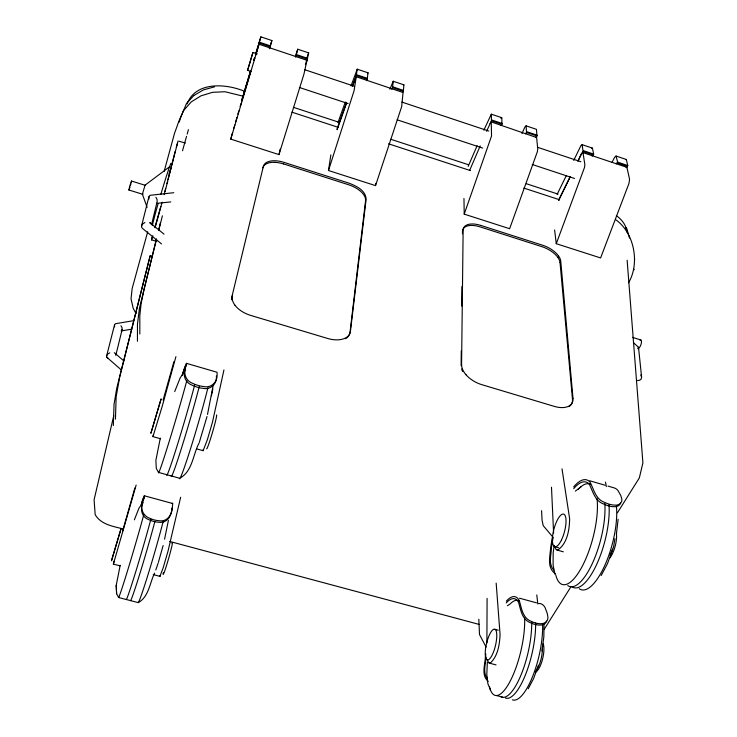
<?xml version="1.0" encoding="UTF-8"?>
<svg xmlns="http://www.w3.org/2000/svg" width="737" height="737" viewBox="0 0 737 737"><rect width="100%" height="100%" fill="white"/><g stroke="black" fill="none" stroke-linecap="round" stroke-linejoin="round"><path stroke-width="1.11" d="M137.451 341.24L137.469 324.169L139.468 308.167L156.299 239.276M486.89 642.996L487.093 598.38M542.533 645.962C542.478 655.009 540.801 664.396 535.366 671.858M461.113 365.718L461.27 350.803M461.731 306.067L461.924 286.564M462.468 233.795L462.486 231.501A18.803 9.627 24.7 0 1 466.42 226.314A18.978 9.719 24.7 0 1 472.389 225.439A18.803 9.627 24.7 0 1 480.063 226.867L541.981 246.692A18.692 9.443 26.2 0 1 552.879 252.395A18.867 9.544 26.2 0 1 557.872 257.443M461.574 364.797L463.14 230.073A18.821 9.673 24.8 0 1 467.083 224.859A18.996 9.765 24.8 0 1 473.062 223.974A18.821 9.673 24.8 0 1 480.681 225.411M543.998 624.58L543.851 636.869L541.935 650.928M115.451 419.169L116.151 396.801L119.68 377.022L150.155 255.767L152.264 256.412M113.323 425.599L114.042 404.327L116.732 388.307L150.155 255.767M478.82 619.2L479.511 634.539L486.052 646.994M487.36 662.13L486.816 674.162L487.876 683.743L490.474 689.887M628.55 282.787C640.029 263.505 634.428 232.689 615.579 219.598M634.096 269.788L634.133 269.189M634.612 259.664L634.649 259.037M403.176 91.489A13.082 1.492 -72 0 0 403.305 91.268L403.922 84.856L393.199 81.254L389.882 89.232M207.502 414.415L213.076 385.921M159.892 575.505L159.92 576.362L163.236 567.564L167.99 551.23L180.648 497.272M392.554 87.703L393.199 81.254M551.423 547.748C551.267 555.072 548.088 563.916 553.773 570.042M330.867 154.862L328.481 170.514L375.52 185.623L375.732 183.366M120.02 565.85L113.369 564.1L114.088 561.189M203.163 449.506L203.117 450.694L207.364 439.74L212.459 422.218L223.947 369.956M614.934 538.719L613.589 546.891L610.07 555.228M486.052 656.851C485.794 664.028 482.376 672.466 487.479 678.749M142.904 194.356L128.837 189.98L129.887 185.604L131.536 181.035L145.594 185.429M616.436 533.892L618.131 519.272M365.57 200.593L350.038 332.249A21.944 13.082 21.8 0 1 347.219 337.482A22.156 13.202 21.8 0 1 345.45 338.725M131.536 181.035L131.26 182.536M357.224 69.186L356.312 75.506L367.155 79.135L368.039 72.816L357.224 69.186L351.042 85.897M554.206 545.417L553.174 552.879L553.1 565.012L554.897 574.28M216.411 375.953C217.222 383.737 210.662 390.223 202.822 388.307A20.516 12.815 17.6 0 1 192.357 385.285C184.609 382.623 182.279 373.963 185.696 367.026A56.178 1.281 -73.5 0 0 185.18 366.805A55.634 1.271 -73.5 0 0 182.196 375.244M160.592 438.755L152.955 436.617L153.48 434.443M255.389 54.907L260.87 36.85L271.898 40.553L269.733 48.246M171.822 508.06C171.979 515.651 166.921 523.804 158.381 522.22A18.886 13.377 15.9 0 1 148.708 519.613C139.45 516.259 140.675 505.536 143.991 498.286A54.685 1.124 -73.6 0 0 144.212 495.835A54.151 1.105 -73.6 0 0 141.983 501.961M154.613 573.091C149.749 582.838 148.837 596.887 138.261 602.617L118.675 597.541L116.612 593.755L116.206 585.344L120.205 565.261M160.307 438.156L155.885 460.312L156.281 468.354L158.483 472.389L179.377 478.166A54.722 2.294 -73.6 0 0 190.478 448.907A54.722 2.294 -73.6 0 0 207.898 387.837M633.378 342.65L638.509 347.247L641.595 377.068L641.199 379.021L639.698 380.274L637.505 380.495M164.563 539.217L168.423 520.35M211.39 395.833L212.846 388.915M307.301 59.172L308.683 52.898L297.739 49.222L295.353 56.307M232.606 132.586L230.745 139.109L278.982 154.604L280.18 149.095M152.006 237.314L151.527 239.884L156.741 241.34M295.666 57.2L297.739 49.222M113.756 415.696L94.087 499.787L95.184 514.629C100.895 524.606 113.083 526.255 123.153 528.973M151.546 224.776L157.128 201.68L157.082 199.524L155.94 197.286M278.982 154.604L303.948 74.105L306.988 60.287L259.019 44.238L230.745 139.109M115.792 355.363L122.112 329.651L122.038 327.753L120.96 325.736M156.603 239.037L144.166 288.84L141.108 303.708L139.809 315.832L139.827 333.999M158.805 230.184L162.398 215.794M178.078 140.951L166.977 183.55M158.529 230.386L160.473 222.611M207.014 416.543L199.331 442.292M161.569 243.929L143.162 228.986L141.762 227.604L141.605 225.734L148.902 196.834L149.952 195.323L173.775 192.707M175.157 151.509L168.045 179.506M260.87 36.859L259.083 43.105M121.494 370.057L106.856 357.307L106.681 355.722L114.502 324.989L115.442 323.709L133.517 320.696M163.135 545.546L158.372 562.331M638.085 348.841L638.509 347.247M142.748 503.316C139.929 509.064 143.531 515.854 149.206 518.074A18.904 13.367 15.9 0 0 158.888 520.691C167.714 522.34 172.55 513.735 172.44 506.043A54.492 2.266 -73.8 0 0 172.172 503.463M165.014 191.436L167.714 181.32M164.139 194.679L165.678 188.432M179.312 122.001L180.187 118.758M162.112 202.214L155.074 227.807M147.695 231.759L132.163 288.508L131.039 298.734L133.176 308.25L136.041 313.612M164.148 171.463L174.466 133.489L178.925 121.117L183.458 110.734L191.261 101.899L200.952 95.847L212.597 92.318L224.969 91.738L243.099 96.169M160.813 206.461L154.945 227.263M176.327 147.289L177.488 143.061M175.922 356.644L162.232 406.225L152.955 436.617M182.527 150.716L186.553 136.317M187.17 134.106L188.414 129.675M136.142 485.084L113.369 564.1M130.486 185.411L130.91 183.872M163.107 400.08L173.932 361.627M250.81 71.406L247.577 70.337L252.929 52.447L257.259 53.893M252.929 52.447L247.577 70.337M122.664 530.935L134.862 487.986M243.247 95.073L241.708 100.444L250.543 71.268M233.85 128.238L234.781 124.977M235.72 121.716L236.955 117.367M237.885 114.106L238.825 110.845M152.826 235.693L151.527 239.884M243.551 94.004L250.451 71.194M253.74 60.333L254.403 58.159M253.814 60.462L254.468 58.297M255.453 55.054L258.392 45.326M240.151 106.46L241.146 103.162M241.81 100.969L250.792 71.332M254.118 60.36L254.781 58.168M255.776 54.87L259.009 44.257M258.475 45.058L259.055 43.188M269.309 48.789L271.898 40.553M328.481 170.514L354.064 90.78L356.22 76.759L403.056 92.494L401.674 106.616L375.52 185.623M129.565 188.331L130.016 186.958M158.087 563.271L155.811 569.931M306.187 60.029L307.265 56.758M307.753 55.266L308.13 54.133M305.404 64.672L307.209 59.402M270.221 46.763L259.12 42.976M306.279 62.083L306.988 60.287M491.238 121.918L536.61 137.524L537.761 148.994L537.347 151.748L509.636 228.719L464.218 214.126L491.542 135.986L491.238 121.918L490.05 123.512M337.997 122.535L345.285 102.056M336.993 129.178L346.556 102.388M352.286 86.321L356.174 75.782M337.095 129.712L346.62 103.042M352.719 85.971L356.174 76.759M180.399 118.15L186.525 103.429L193.767 95.644M538.415 665.281L533.671 678.372L528.217 688.8M612.751 549.24L607.472 563.648L601.171 575.569M582.801 152.559L626.911 167.308L629.582 179.294L629.002 183.347L600.609 257.941L556.269 243.698L584.515 167.437L584.865 164.683L583.133 153.582C581.401 150.081 578.821 161.385 577.845 161.274M199.027 443.13C192.983 454.361 192.541 471.192 180.206 477.926M134.355 519.852L138.971 508.18L143.273 502.127M174.697 391.614L180.206 377.805L185.613 370.011M366.455 80.6L367.017 79.412M142.702 193.573L142.398 194.236L147.114 207.327M391.734 89.334L392.434 87.924A13.1 1.382 -72 0 0 392.581 87.611L403.332 91.25M308.379 53.469L308.656 52.889M468.161 166.396L477.134 145.686M483.868 130.154L491.321 114.18L501.823 117.708L501.961 124.323M469.626 170.431L480.183 145.963M486.586 131.26L491.33 121.015A12.98 2.34 -71.2 0 0 491.487 120.84L491.321 114.18M129.196 189.372L128.837 189.98M187.134 103.926C195.443 81.236 226.112 83.567 244.325 91.231M521.962 133.526L524.67 127.565A3.206 0.654 -71 0 1 525.223 126.571L526.061 125.843L536.481 129.344L536.923 135.967L526.55 132.494L526.061 125.843M402.66 92.447L403.176 91.517M367.459 73.654L368.039 72.816M557.154 194.338L566.191 175.83M573.718 160.408L580.59 146.313A3.178 0.783 -70.4 0 1 581.189 145.346L582.129 144.655L592.428 148.119L593.663 154.116L593.303 154.834L583.078 151.407A12.778 3.151 -70.1 0 1 582.856 151.592M558.535 200.39L570.06 176.889M578.075 160.546L582.838 151.647M558.609 200.492L570.254 176.751M583.078 151.407L582.129 144.655M611.986 162.444L614.612 157.313L616.049 156.041L626.266 159.468L627.767 165.53L627.399 166.24L617.21 162.905A12.722 3.51 -70.2 0 1 616.998 163.153M617.265 162.849L617.634 162.14L616.049 156.041M501.031 125.622L501.796 124.525A12.879 2.414 -71 0 0 501.971 124.277L491.533 120.767M525.536 133.812L526.338 132.734M535.781 137.441L536.711 136.207M169.759 166.636L145.051 185.162L142.398 194.236M592.161 156.097L593.055 155.065M141.605 225.734L142.757 223.882L144.903 222.537M544.302 629.131L571.101 586.486M617.394 512.841L639.32 477.954L642.913 462.91L627.132 260.244M403.425 85.354L403.848 84.829M106.681 355.722L107.722 354.092L109.721 352.848M500.92 118.417L501.713 117.671M616.215 163.89L617.016 163.08M121.172 330.922L122.112 329.651M546.753 621.162L544.79 623.769L542.017 624.994L539.162 625.096A18.167 12.013 33.4 0 1 530.391 622.719C521.907 619.495 520.847 610.006 518.599 602.525A49.969 14.906 -76.7 0 0 512.924 598.637A49.49 14.758 -76.7 0 0 506.218 602.949M620.692 503.178L618.804 505.637L615.957 506.715L612.944 506.678A19.659 11.414 31.4 0 1 603.539 503.97C594.916 500.856 592.953 491.597 589.397 484.375A53.331 17.651 -75.1 0 0 582.064 482.182A52.815 17.476 -75.1 0 0 573.727 488.603M535.946 137.257L536.416 137.036M591.553 148.469L592.272 148.063M575.348 491.109L581.318 486.531M507.397 605.74L510.244 603.852A48.808 14.685 -76.7 0 1 518.903 600.876M193.988 95.441L203.384 89.914L214.439 86.846M625.612 159.579L626.1 159.413M121.679 330.858L131.628 329.172M156.419 203.403L170.809 201.92M487.314 659.643L488.631 662.747L490.298 663.079C497.954 655.985 499.566 644.626 500.082 634.603L496.167 583.188M626.911 167.308L626.137 167.658L627.141 166.47A12.704 3.602 -70.1 0 0 627.325 166.359M554.491 545.914L555.965 549.369L557.651 550.143C567.297 543.565 569.498 529.802 569.627 518.636L562.018 468.824M496.498 695.544L502.735 697.156M153.268 574.611L159.92 576.362M489.368 663.134L496.038 664.894M169.75 541.465L479.271 624.451M495.172 629.38A15.827 4.588 -76.6 0 1 492.39 654.585A15.827 4.588 -76.6 0 1 485.453 649.675A15.827 4.588 -76.6 0 1 495.172 629.38L498.304 630.218M144.47 495.817L172.67 503.509M519.484 598.195L536.582 602.857M196.576 448.861L203.117 450.694M556.711 549.968L563.326 551.82M554.648 546.651L558.683 547.784M186.489 363.359L216.927 372.222A58.37 2.699 -73.6 0 1 217.093 373.723C217.912 381.619 211.519 388.5 203.421 386.501A20.535 12.805 17.6 0 1 192.947 383.48C184.941 380.743 182.923 371.835 186.378 364.778A58.601 1.336 -73.5 0 0 185.825 364.603A58.03 1.327 -73.5 0 0 182.702 373.429M589.711 480.764L604.966 485.213M608.007 486.098L614.087 487.866A55.432 19.521 -75.2 0 1 617.836 490.335L620.757 495.43L621.862 499.262L621.678 501.593L619.789 504.053L616.943 505.121L613.93 505.085A19.678 11.405 31.4 0 1 604.515 502.367C595.653 499.198 593.884 489.608 590.162 482.284A55.634 18.416 -75.1 0 0 582.506 480.036A55.091 18.232 -75.1 0 0 573.69 486.899M179.109 141.255L185.346 143.089M632.438 337.343L640.683 339.914M480.736 225.402L542.708 245.264A18.701 9.489 26.3 0 1 558.526 255.969M283.625 163.946L348.758 184.812A19.171 9.94 21.4 0 1 359.739 190.597A19.355 10.042 21.4 0 1 364.253 195.572A19.171 9.94 21.4 0 1 365.515 200.538M293.501 107.353L338.311 122.047M390.776 139.256L468.363 164.701M526.292 183.697L557.983 194.089M291.935 112.181L338.449 127.409M388.537 143.798L470.363 170.579M523.804 188.064L559.595 199.782M299.379 87.473L348.15 103.604M397.123 119.799L482.661 148.091M532.225 164.489L574.519 178.474M304.906 69.766L353.815 86.072M401.858 102.075L488.742 131.029M537.374 147.234L580.876 161.735M259.36 42.184L270.488 45.906M296.569 54.639L307.587 58.324M356.588 74.732L367.441 78.371M392.876 86.883L403.627 90.485M491.855 120.02L502.33 123.53M526.891 131.757L537.264 135.23M583.437 150.689L593.663 154.116M617.634 162.14L627.767 165.53M296.311 55.422L307.329 59.107A13.303 0.562 -72.9 0 1 307.237 59.301M616.353 215.674C621.825 219.451 626.339 225.329 626.984 232.118M164.001 234.117L149.749 222.611L151.14 224.002M106.856 357.307L108.21 358.412M114.281 352.673L123.927 360.983M555.274 573.598C546.808 567.905 550.023 556.739 550.594 548.346A55.643 18.425 -75.1 0 1 552.52 537.162M488.161 681.356C481.031 675.295 485.02 665.096 485.361 657.266A52.134 15.56 -76.7 0 1 485.876 654.087M553.192 537.457L543.215 525.665L542.063 520.193L541.584 510.686M640.785 374.949L641.595 377.068M626.653 228.304L629.518 238.014M605.473 482.099L606.348 486.604M626.109 227.604L626.524 229.926M554.611 229.999L556.269 243.698M536.794 594.943L537.817 604.008M560.037 262.621L572.492 399.279A21.447 12.262 28.7 0 1 571.037 404.751A21.649 12.382 28.7 0 1 568.927 406.64M573.008 398.385L560.756 261.23A18.701 9.489 26.3 0 0 558.6 256.034M116.206 585.344L116.612 593.755M551.488 487.212L553.598 533.035M114.502 324.989L114.585 326.887M148.902 196.834L148.966 198.99M463.96 198.493L464.218 214.126M640.066 340.218A4.413 1.502 -71.8 0 1 641.126 344.004A4.413 1.502 -71.8 0 1 637.883 348.131M169.013 174.015A32.492 0.94 -73.5 0 1 170.735 168.902M143.687 515.052A51.203 1.198 -73.6 0 1 126.773 573.257A51.203 1.198 -73.6 0 1 118.629 596.38M154.936 521.299A51.129 1.64 -73.7 0 1 140.583 571.322A51.129 1.64 -73.7 0 1 130.606 600.637M150.91 519.106A51.157 1.483 -73.7 0 1 136.409 569.563A51.157 1.483 -73.7 0 1 126.349 599.531M163.19 521.363A51.074 1.925 -73.8 0 1 148.791 572.17A51.074 1.925 -73.8 0 1 138.261 602.617M531.709 622.037A48.762 14.924 -76.8 0 1 520.921 675.221A48.762 14.924 -76.8 0 1 500.736 696.585M542.589 623.963A48.697 15.284 -76.9 0 1 532.713 676.28A48.697 15.284 -76.9 0 1 512.372 699.818M524.633 618.113A48.808 14.685 -76.7 0 1 510.492 680.573A48.808 14.685 -76.7 0 1 489.506 686.783M535.606 623.087A48.743 15.053 -76.8 0 1 525.398 674.963A48.743 15.053 -76.8 0 1 505.453 698.022M596.988 498.35A52.087 17.393 -75.1 0 1 581.797 567.149A52.087 17.393 -75.1 0 1 555.726 574.805M578.305 489.267A52.087 17.393 -75.1 0 1 590.291 484.218M608.992 504.688A52.014 17.817 -75.1 0 1 597.034 563.63A52.014 17.817 -75.1 0 1 571.875 586.661M604.81 503.482A52.041 17.67 -75.1 0 1 592.806 562.442A52.041 17.67 -75.1 0 1 567.776 585.537M616.408 505.84A51.959 18.093 -75.2 0 1 604.911 565.187A51.959 18.093 -75.2 0 1 579.236 588.697M194.651 385.055A54.805 1.769 -73.6 0 1 177.083 445.839A54.805 1.769 -73.6 0 1 166.673 474.656M186.765 380.725A54.87 1.428 -73.5 0 1 168.966 442.182A54.87 1.428 -73.5 0 1 158.483 472.389M199.294 386.391A54.778 1.962 -73.6 0 1 181.799 447.156A54.778 1.962 -73.6 0 1 171.214 475.909M216.595 414.922A17.67 0.967 -73.7 0 1 212.44 432.508A17.67 0.967 -73.7 0 1 206.609 448.815M171.988 543.151A16.5 0.811 -73.9 0 1 167.972 560.71A16.5 0.811 -73.9 0 1 163.328 572.557M141.108 504.863A51.922 1.059 -73.6 0 1 143.604 497.926A52.428 1.078 -73.6 0 1 143.383 500.312M551.423 547.748A53.34 17.66 -75.1 0 1 553.054 538.084M356.275 75.635A14.482 1.152 -72.5 0 1 356.137 75.902M367.21 78.96A14.464 1.253 -72.3 0 1 367.063 79.246M526.559 132.457A13.966 2.884 -70.9 0 1 526.347 132.706M536.895 136.096A13.948 3.012 -71 0 1 536.683 136.336M593.267 154.825A12.769 3.252 -70 0 1 593.073 155.01M171.076 163.771A33.257 1.004 -73.5 0 0 170.929 163.494A32.944 0.995 -73.5 0 0 169.197 167.806A32.944 0.995 -73.5 0 0 163.881 184.287A33.248 1.004 -73.5 0 0 160.869 194.264M152.439 225.246A33.257 1.004 -73.5 0 1 153.093 222.325A32.944 0.995 -73.5 0 1 155.747 212.182A32.944 0.995 -73.5 0 1 158.188 203.467M262.888 167.843A19.42 10.069 19.7 0 1 268.434 162.997A19.604 10.161 19.7 0 1 275.325 162.352M275.26 162.361A19.42 10.069 19.7 0 1 283.552 163.955M231.786 299.821A22.257 13.275 19.3 0 1 231.934 296.652L263.385 166.322A19.438 10.115 19.7 0 1 268.941 161.449A19.623 10.207 19.7 0 1 275.85 160.795A19.438 10.115 19.7 0 1 284.077 162.398L349.338 183.283C356.395 186.056 365.699 190.45 366.142 199.119L350.434 331.291A21.953 13.128 21.8 0 1 347.606 336.551A22.165 13.257 21.8 0 1 341.286 339.444A21.963 13.137 21.8 0 1 327.643 338.467L250.792 315.436A22.276 13.33 19.3 0 1 241.57 311.217A22.488 13.459 19.3 0 1 235.039 305.348M235.103 305.413A22.276 13.33 19.3 0 1 232.321 295.73M466.024 374.764A21.557 12.612 26.7 0 1 461.638 364.852M462.661 371.485A21.539 12.557 26.7 0 1 461.62 368.988M465.959 374.7A21.76 12.732 26.7 0 0 472.896 380.578A21.557 12.612 26.7 0 0 481.869 384.686L554.288 406.382A21.465 12.308 28.8 0 0 566.523 407.027A21.668 12.428 28.8 0 0 571.534 403.885A21.465 12.308 28.8 0 0 572.944 398.413M557.808 257.388A18.692 9.443 26.2 0 1 559.982 262.565M543.224 643.834A15.735 5.104 -77 0 1 542.294 660.131A15.735 5.104 -77 0 1 535.384 672.236M616.408 533.376A16.785 6.034 -75.3 0 1 609.563 558.36M506.365 601.125A51.618 15.394 -76.7 0 1 513.367 596.611A52.124 15.551 -76.7 0 1 519.29 600.618C521.676 608.228 522.496 618.048 531.22 621.355A18.185 12.004 33.3 0 0 540 623.732L542.856 623.64L545.638 622.415L547.591 619.808L547.95 617.357L547.222 613.341L545.122 607.666A51.949 16.49 -76.9 0 0 538.793 603.548M161.053 399.058L150.919 433.163L161.053 399.058M120.923 529.065L111.517 560.673L120.923 529.065M561.483 539.954A16.896 5.426 -75 0 0 563.648 514.104A16.896 5.426 -75 0 0 552.501 537.135A16.896 5.426 -75 0 0 561.483 539.954"/></g></svg>
